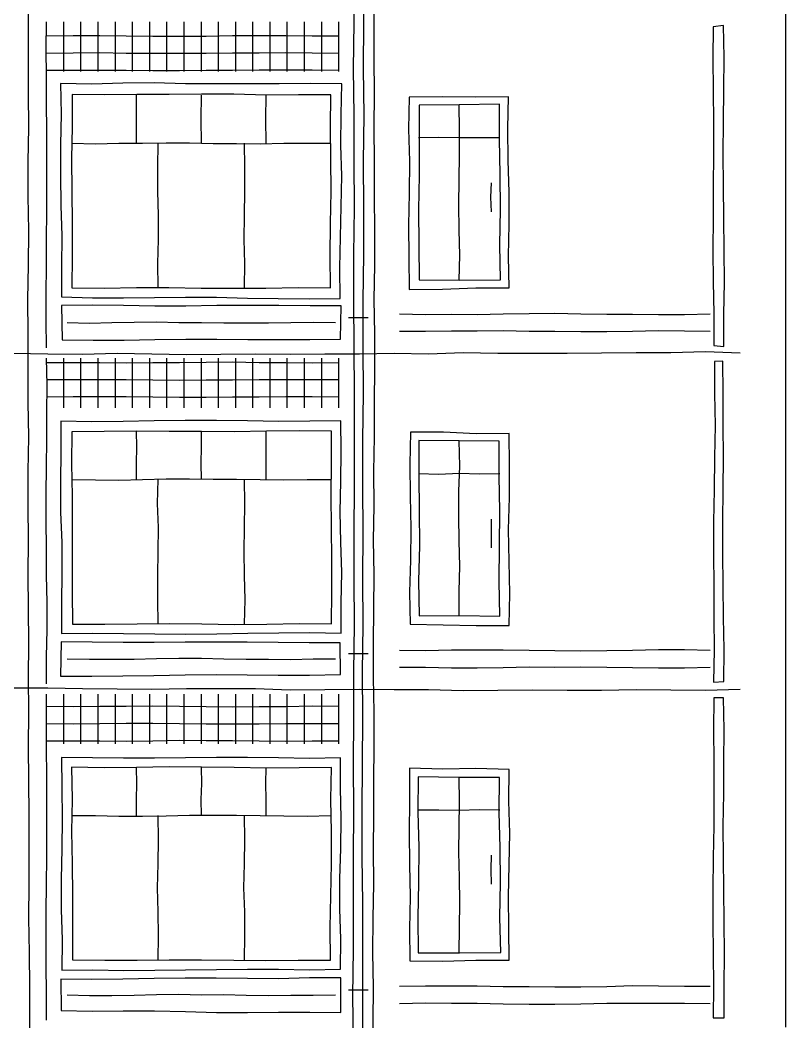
# Model space of a CAD drawing. Header units: millimetres. Extents: x 0 to 345, y 0 to 655.
# Drawn here: x 278.2 to 345, y 79 to 166.4 of the extents above; entities that cross this region are included whole.
import ezdxf

# ---------------------------------------------------------------- set-up
doc = ezdxf.new("R2010")
doc.units = ezdxf.units.MM
for name, color, linetype, true_color in [('01_KARKAS', 1, 'Continuous', 0xd62728), ('03_BALKONY', 3, 'Continuous', 0x2ca02c), ('04_KLADKA', 32, 'Continuous', 0x8c5a2b), ('06_VODOSTOK', 4, 'Continuous', 0x0f9aa0)]:
    doc.layers.add(name, color=color, linetype=linetype, true_color=true_color)

msp = doc.modelspace()

# ---------------------------------------------------------------- linework, layer by layer
at = {"layer": '01_KARKAS'}
for points in [[(278.975, 76), (279.041, 79), (279.041, 82), (279.022, 85), (278.947, 88), (278.986, 91), (278.973, 94), (278.985, 97), (278.947, 100), (278.913, 103), (278.943, 106), (278.931, 109), (278.951, 112), (278.917, 115), (278.894, 118), (278.927, 121), (278.882, 124), (278.881, 127), (278.946, 130), (278.907, 133), (278.907, 136), (278.884, 139), (278.87, 142), (278.932, 145), (278.962, 148), (278.907, 151), (278.904, 154), (278.95, 157), (278.93, 160), (278.911, 163), (278.922, 166), (278.924, 169)], [(308.97, 76), (309.001, 79), (309.013, 82), (308.968, 85), (308.989, 88), (309.043, 91), (309.016, 94), (309.042, 97), (309.061, 100), (309.086, 103), (309.089, 106), (309.014, 109), (309.018, 112), (309.042, 115), (309.089, 118), (309.033, 121), (309.09, 124), (309.048, 127), (309.099, 130), (309.099, 133), (309.131, 136), (309.139, 139), (309.078, 142), (309.123, 145), (309.131, 148), (309.11, 151), (309.116, 154), (309.064, 157), (309.092, 160), (309.073, 163), (309.085, 166), (309.046, 169)], [(345, 78.491), (345, 81.509), (345, 84.528), (345, 87.547), (345, 90.566), (345, 93.585), (345, 96.604), (345, 99.623), (345, 102.642), (345, 105.66), (345, 108.679), (345, 111.698), (345, 114.717), (345, 117.736), (345, 120.755), (345, 123.774), (345, 126.792), (345, 129.811), (345, 132.83), (345, 135.849), (345, 138.868), (345, 141.887), (345, 144.906), (345, 147.925), (345, 150.943), (345, 153.962), (345, 156.981), (345, 160), (345, 163.019), (345, 166.038), (345, 169.057)], [(277.596, 137.312), (280.615, 137.257), (283.635, 137.214), (286.654, 137.298), (289.673, 137.25), (292.692, 137.206), (295.712, 137.234), (298.731, 137.248), (301.75, 137.236), (304.769, 137.246), (307.788, 137.252), (310.808, 137.309), (313.827, 137.266), (316.846, 137.359), (319.865, 137.322), (322.885, 137.31), (325.904, 137.323), (328.923, 137.33), (331.942, 137.377), (334.962, 137.381), (337.981, 137.445), (341, 137.333)], [(277.596, 108.113), (280.615, 108.122), (283.635, 108.052), (286.654, 108.02), (289.673, 108.007), (292.692, 108.056), (295.712, 108.051), (298.731, 108.05), (301.75, 107.947), (304.769, 107.961), (307.788, 108.003), (310.808, 107.964), (313.827, 107.964), (316.846, 107.89), (319.865, 107.908), (322.885, 107.941), (325.904, 107.904), (328.923, 107.911), (331.942, 107.954), (334.962, 107.944), (337.981, 107.894), (341, 108)]]:
    msp.add_lwpolyline(points, dxfattribs=at)
at = {"layer": '03_BALKONY'}
for points in [[(338.638, 165.798), (338.619, 163.016), (338.659, 160.234), (338.683, 157.452), (338.688, 154.67), (338.66, 151.888), (338.655, 149.106), (338.626, 146.324), (338.652, 143.542), (338.707, 140.76), (338.697, 137.978)], [(339.565, 165.911), (338.638, 165.798)], [(339.58, 137.891), (339.574, 140.693), (339.627, 143.495), (339.601, 146.297), (339.584, 149.099), (339.547, 151.901), (339.522, 154.703), (339.561, 157.505), (339.591, 160.307), (339.596, 163.109), (339.565, 165.911)], [(306.26, 160.82), (303.532, 160.838), (300.804, 160.814), (298.075, 160.799), (295.347, 160.807), (292.619, 160.816), (289.891, 160.886), (287.163, 160.866), (284.435, 160.796), (281.706, 160.827)], [(281.706, 160.827), (281.778, 158.169), (281.705, 155.511), (281.726, 152.853), (281.738, 150.195), (281.837, 147.537), (281.801, 144.879), (281.804, 142.221)], [(306.12, 142.092), (306.081, 144.768), (306.133, 147.443), (306.207, 150.118), (306.255, 152.793), (306.175, 155.469), (306.198, 158.145), (306.26, 160.82)], [(282.719, 159.891), (282.734, 157.075), (282.675, 154.26), (282.71, 151.444), (282.73, 148.629), (282.722, 145.813), (282.694, 142.998)], [(305.294, 159.853), (302.472, 159.841), (299.65, 159.833), (296.828, 159.906), (294.006, 159.912), (291.185, 159.872), (288.363, 159.869), (285.541, 159.865), (282.719, 159.891)], [(288.35, 155.633), (288.334, 157.733), (288.35, 159.833)], [(294, 155.633), (293.971, 157.733), (294, 159.833)], [(299.65, 155.633), (299.63, 157.733), (299.65, 159.833)], [(305.269, 143.003), (305.226, 145.811), (305.258, 148.62), (305.327, 151.428), (305.301, 154.237), (305.256, 157.045), (305.294, 159.853)], [(312.116, 159.652), (312.078, 156.856), (312.152, 154.06), (312.13, 151.264), (312.073, 148.468), (312.098, 145.671), (312.124, 142.875)], [(320.797, 159.689), (317.903, 159.641), (315.009, 159.68), (312.116, 159.652)], [(320.856, 143.001), (320.808, 145.783), (320.851, 148.564), (320.859, 151.345), (320.777, 154.126), (320.751, 156.907), (320.797, 159.689)], [(312.996, 158.955), (313.01, 155.905), (313.006, 152.854), (312.948, 149.804), (312.972, 146.754), (312.989, 143.703)], [(320.01, 159.048), (316.503, 158.989), (312.996, 158.955)], [(316.5, 143.683), (316.543, 145.869), (316.481, 148.055), (316.454, 150.24), (316.491, 152.426), (316.518, 154.612), (316.522, 156.798), (316.5, 158.983)], [(320.088, 143.7), (320.028, 146.769), (320.085, 149.839), (320.058, 152.909), (320.002, 155.978), (320.01, 159.048)], [(282.7, 155.633), (284.755, 155.586), (286.809, 155.635), (288.864, 155.649), (290.918, 155.676), (292.973, 155.666), (295.027, 155.615), (297.082, 155.619), (299.136, 155.577), (301.191, 155.629), (303.245, 155.647), (305.3, 155.633)], [(290.233, 143.033), (290.191, 145.133), (290.267, 147.233), (290.263, 149.333), (290.199, 151.433), (290.199, 153.533), (290.233, 155.633)], [(297.767, 143.033), (297.801, 145.133), (297.74, 147.233), (297.767, 149.333), (297.789, 151.433), (297.795, 153.533), (297.767, 155.633)], [(312.95, 156.133), (314.725, 156.151), (316.5, 156.118), (318.275, 156.139), (320.05, 156.133)], [(319.3, 149.653), (319.268, 150.913), (319.3, 152.173)], [(312.989, 143.703), (316.538, 143.688), (320.088, 143.7)], [(282.694, 142.998), (285.516, 142.987), (288.338, 143.027), (291.16, 143.031), (293.981, 142.993), (296.803, 142.987), (299.625, 142.976), (302.447, 143.033), (305.269, 143.003)], [(312.124, 142.875), (315.035, 142.907), (317.945, 143.008), (320.856, 143.001)], [(281.804, 142.221), (284.505, 142.139), (287.207, 142.126), (289.909, 142.155), (292.611, 142.184), (295.313, 142.203), (298.014, 142.123), (300.716, 142.086), (303.418, 142.054), (306.12, 142.092)], [(306.195, 141.439), (303.485, 141.455), (300.774, 141.477), (298.063, 141.47), (295.352, 141.474), (292.641, 141.412), (289.931, 141.399), (287.22, 141.463), (284.509, 141.487), (281.799, 141.466)], [(281.799, 141.466), (281.857, 138.465)], [(306.152, 138.543), (306.195, 141.439)], [(311.3, 140.733), (313.558, 140.689), (315.817, 140.709), (318.075, 140.685), (320.333, 140.738), (322.592, 140.768), (324.85, 140.801), (327.108, 140.743), (329.367, 140.729), (331.625, 140.711), (333.883, 140.691), (336.142, 140.687), (338.4, 140.733)], [(282.3, 139.983), (284.25, 139.934), (286.2, 139.985), (288.15, 140.01), (290.1, 140.036), (292.05, 139.998), (294, 139.974), (295.95, 139.956), (297.9, 139.945), (299.85, 139.948), (301.8, 139.995), (303.75, 140.016), (305.7, 139.983)], [(311.3, 139.233), (313.558, 139.217), (315.817, 139.252), (318.075, 139.257), (320.333, 139.288), (322.592, 139.241), (324.85, 139.227), (327.108, 139.209), (329.367, 139.209), (331.625, 139.241), (333.883, 139.282), (336.142, 139.273), (338.4, 139.233)], [(281.857, 138.465), (284.557, 138.446), (287.256, 138.444), (289.955, 138.499), (292.655, 138.545), (295.354, 138.54), (298.054, 138.506), (300.753, 138.492), (303.452, 138.502), (306.152, 138.543)], [(338.697, 137.978), (339.58, 137.891)], [(338.778, 136.591), (338.78, 133.794), (338.817, 130.996), (338.762, 128.199), (338.731, 125.401), (338.691, 122.604), (338.687, 119.807), (338.702, 117.009), (338.72, 114.212), (338.733, 111.414), (338.693, 108.617)], [(339.488, 136.611), (338.778, 136.591)], [(339.575, 108.655), (339.603, 111.45), (339.554, 114.246), (339.522, 117.041), (339.482, 119.837), (339.498, 122.633), (339.534, 125.429), (339.556, 128.224), (339.531, 131.02), (339.514, 133.816), (339.488, 136.611)], [(281.737, 131.387), (281.751, 128.738), (281.728, 126.089), (281.728, 123.44), (281.82, 120.791), (281.824, 118.142), (281.812, 115.492), (281.804, 112.843)], [(306.183, 131.411), (303.467, 131.372), (300.751, 131.355), (298.035, 131.408), (295.318, 131.446), (292.602, 131.423), (289.886, 131.413), (287.17, 131.356), (284.453, 131.322), (281.737, 131.387)], [(306.188, 112.87), (306.207, 115.519), (306.253, 118.167), (306.175, 120.816), (306.124, 123.465), (306.166, 126.114), (306.21, 128.762), (306.183, 131.411)], [(282.695, 130.458), (282.677, 127.661), (282.725, 124.864), (282.746, 122.067), (282.727, 119.27), (282.729, 116.473), (282.754, 113.676)], [(305.353, 130.509), (302.521, 130.522), (299.689, 130.508), (296.856, 130.452), (294.024, 130.472), (291.192, 130.471), (288.36, 130.506), (285.527, 130.479), (282.695, 130.458)], [(288.35, 126.3), (288.34, 127.7), (288.363, 129.1), (288.35, 130.5)], [(294, 126.3), (293.998, 127.7), (294.001, 129.1), (294, 130.5)], [(299.65, 126.3), (299.661, 127.7), (299.644, 129.1), (299.65, 130.5)], [(305.359, 113.69), (305.372, 116.493), (305.381, 119.297), (305.343, 122.1), (305.321, 124.903), (305.351, 127.706), (305.353, 130.509)], [(312.248, 130.41), (312.183, 127.619), (312.221, 124.827), (312.273, 122.036), (312.26, 119.244), (312.162, 116.453), (312.229, 113.661)], [(320.84, 130.302), (317.975, 130.285), (315.113, 130.433), (312.248, 130.41)], [(320.858, 113.557), (320.921, 116.348), (320.851, 119.139), (320.8, 121.93), (320.87, 124.72), (320.891, 127.511), (320.84, 130.302)], [(312.975, 129.703), (312.964, 126.639), (313.013, 123.575), (313.03, 120.511), (312.959, 117.447), (313.003, 114.383)], [(319.984, 129.62), (316.48, 129.669), (312.975, 129.703)], [(316.5, 114.35), (316.483, 116.536), (316.555, 118.721), (316.505, 120.907), (316.474, 123.093), (316.471, 125.279), (316.539, 127.464), (316.5, 129.65)], [(320.035, 114.363), (319.986, 117.414), (320.005, 120.466), (320.037, 123.517), (319.974, 126.568), (319.984, 129.62)], [(312.95, 126.8), (314.725, 126.764), (316.5, 126.85), (318.275, 126.786), (320.05, 126.8)], [(282.7, 126.3), (284.755, 126.252), (286.809, 126.241), (288.864, 126.278), (290.918, 126.336), (292.973, 126.348), (295.027, 126.318), (297.082, 126.319), (299.136, 126.275), (301.191, 126.274), (303.245, 126.277), (305.3, 126.3)], [(290.233, 113.7), (290.194, 115.8), (290.198, 117.9), (290.246, 120), (290.263, 122.1), (290.19, 124.2), (290.233, 126.3)], [(297.767, 113.7), (297.82, 115.8), (297.758, 117.9), (297.748, 120), (297.756, 122.1), (297.787, 124.2), (297.767, 126.3)], [(319.3, 120.32), (319.316, 121.58), (319.3, 122.84)], [(282.754, 113.676), (285.58, 113.671), (288.405, 113.691), (291.231, 113.725), (294.057, 113.681), (296.882, 113.639), (299.708, 113.675), (302.533, 113.718), (305.359, 113.69)], [(312.229, 113.661), (315.105, 113.611), (317.981, 113.561), (320.858, 113.557)], [(313.003, 114.383), (316.519, 114.418), (320.035, 114.363)], [(281.804, 112.843), (284.514, 112.873), (287.223, 112.866), (289.932, 112.821), (292.642, 112.786), (295.351, 112.825), (298.06, 112.872), (300.77, 112.901), (303.479, 112.929), (306.188, 112.87)], [(281.764, 112.121), (281.728, 109.135)], [(306.118, 112.051), (303.412, 112.028), (300.706, 112.072), (298, 112.102), (295.294, 112.105), (292.588, 112.11), (289.882, 112.063), (287.176, 112.064), (284.47, 112.092), (281.764, 112.121)], [(306.136, 109.278), (306.118, 112.051)], [(311.3, 111.4), (313.558, 111.376), (315.817, 111.417), (318.075, 111.436), (320.333, 111.437), (322.592, 111.393), (324.85, 111.372), (327.108, 111.333), (329.367, 111.373), (331.625, 111.389), (333.883, 111.444), (336.142, 111.454), (338.4, 111.4)], [(282.3, 110.65), (284.25, 110.606), (286.2, 110.62), (288.15, 110.627), (290.1, 110.682), (292.05, 110.7), (294, 110.692), (295.95, 110.653), (297.9, 110.627), (299.85, 110.608), (301.8, 110.597), (303.75, 110.652), (305.7, 110.65)], [(281.728, 109.135), (284.44, 109.123), (287.152, 109.152), (289.864, 109.187), (292.576, 109.248), (295.288, 109.268), (298, 109.243), (300.712, 109.222), (303.424, 109.228), (306.136, 109.278)], [(311.3, 109.9), (313.558, 109.906), (315.817, 109.847), (318.075, 109.865), (320.333, 109.887), (322.592, 109.934), (324.85, 109.923), (327.108, 109.952), (329.367, 109.914), (331.625, 109.896), (333.883, 109.862), (336.142, 109.857), (338.4, 109.9)], [(338.693, 108.617), (339.575, 108.655)], [(338.702, 107.245), (338.668, 104.453), (338.712, 101.66), (338.703, 98.868), (338.711, 96.076), (338.653, 93.284), (338.623, 90.492), (338.623, 87.699), (338.638, 84.907), (338.683, 82.115), (338.638, 79.322)], [(339.551, 107.244), (338.702, 107.245)], [(339.597, 79.322), (339.601, 82.114), (339.64, 84.906), (339.616, 87.698), (339.577, 90.491), (339.539, 93.283), (339.526, 96.075), (339.584, 98.868), (339.579, 101.66), (339.61, 104.452), (339.551, 107.244)], [(281.803, 102.02), (281.83, 99.372), (281.867, 96.724), (281.84, 94.076), (281.758, 91.428), (281.778, 88.78), (281.848, 86.132), (281.832, 83.484)], [(306.148, 101.995), (303.443, 101.948), (300.738, 102.003), (298.033, 102.041), (295.328, 102.028), (292.623, 101.994), (289.918, 101.975), (287.213, 101.985), (284.508, 102.011), (281.803, 102.02)], [(306.134, 83.558), (306.181, 86.192), (306.088, 88.826), (306.096, 91.459), (306.171, 94.093), (306.197, 96.727), (306.154, 99.361), (306.148, 101.995)], [(282.677, 101.176), (282.718, 98.375), (282.66, 95.573), (282.722, 92.773), (282.763, 89.972), (282.753, 87.171), (282.767, 84.369)], [(305.36, 101.158), (302.525, 101.139), (299.689, 101.111), (296.854, 101.148), (294.018, 101.189), (291.183, 101.214), (288.347, 101.17), (285.512, 101.134), (282.677, 101.176)], [(288.35, 96.967), (288.333, 98.367), (288.36, 99.767), (288.35, 101.167)], [(294, 96.967), (293.975, 98.367), (294.038, 99.767), (294, 101.167)], [(299.65, 96.967), (299.668, 98.367), (299.63, 99.767), (299.65, 101.167)], [(305.258, 84.357), (305.228, 87.158), (305.29, 89.957), (305.346, 92.757), (305.346, 95.557), (305.292, 98.358), (305.36, 101.158)], [(312.161, 101.088), (312.162, 98.287), (312.127, 95.486), (312.173, 92.685), (312.215, 89.884), (312.149, 87.083), (312.192, 84.282)], [(320.84, 100.992), (317.948, 101.066), (315.053, 101.013), (312.161, 101.088)], [(320.844, 84.342), (320.826, 87.117), (320.809, 89.892), (320.851, 92.667), (320.898, 95.442), (320.824, 98.217), (320.84, 100.992)], [(312.928, 100.335), (312.888, 97.268), (312.964, 94.201), (312.932, 91.134), (312.886, 88.067), (312.92, 85)], [(319.999, 100.302), (316.464, 100.3), (312.928, 100.335)], [(316.5, 85.017), (316.516, 87.202), (316.544, 89.388), (316.512, 91.574), (316.468, 93.76), (316.482, 95.945), (316.525, 98.131), (316.5, 100.317)], [(320.118, 85.02), (320.046, 88.076), (320.099, 91.133), (320.071, 94.189), (319.975, 97.245), (319.999, 100.302)], [(312.95, 97.467), (314.725, 97.46), (316.5, 97.445), (318.275, 97.504), (320.05, 97.467)], [(282.7, 96.967), (284.755, 96.958), (286.809, 96.915), (288.864, 96.918), (290.918, 96.952), (292.973, 97.002), (295.027, 97.009), (297.082, 97.01), (299.136, 96.977), (301.191, 96.934), (303.245, 96.92), (305.3, 96.967)], [(290.233, 84.367), (290.275, 86.467), (290.243, 88.567), (290.183, 90.667), (290.221, 92.767), (290.277, 94.867), (290.233, 96.967)], [(297.767, 84.367), (297.79, 86.467), (297.785, 88.567), (297.715, 90.667), (297.777, 92.767), (297.795, 94.867), (297.767, 96.967)], [(319.3, 90.987), (319.287, 92.247), (319.3, 93.507)], [(312.92, 85), (316.519, 84.976), (320.118, 85.02)], [(282.767, 84.369), (285.578, 84.358), (288.39, 84.362), (291.201, 84.393), (294.013, 84.387), (296.824, 84.341), (299.635, 84.326), (302.447, 84.346), (305.258, 84.357)], [(312.192, 84.282), (315.076, 84.26), (317.96, 84.358), (320.844, 84.342)], [(281.832, 83.484), (284.532, 83.499), (287.233, 83.45), (289.933, 83.464), (292.633, 83.493), (295.333, 83.545), (298.033, 83.577), (300.734, 83.556), (303.434, 83.496), (306.134, 83.558)], [(306.156, 82.811), (303.443, 82.798), (300.73, 82.731), (298.016, 82.752), (295.303, 82.782), (292.59, 82.791), (289.877, 82.749), (287.164, 82.693), (284.451, 82.652), (281.737, 82.692)], [(281.737, 82.692), (281.77, 79.944)], [(306.162, 79.78), (306.156, 82.811)], [(282.3, 81.317), (284.25, 81.273), (286.2, 81.272), (288.15, 81.285), (290.1, 81.341), (292.05, 81.37), (294, 81.339), (295.95, 81.341), (297.9, 81.304), (299.85, 81.281), (301.8, 81.284), (303.75, 81.297), (305.7, 81.317)], [(311.3, 82.067), (313.558, 82.101), (315.817, 82.117), (318.075, 82.097), (320.333, 82.055), (322.592, 82.039), (324.85, 82.021), (327.108, 82.024), (329.367, 82.061), (331.625, 82.129), (333.883, 82.098), (336.142, 82.089), (338.4, 82.067)], [(311.3, 80.567), (313.558, 80.617), (315.817, 80.599), (318.075, 80.599), (320.333, 80.532), (322.592, 80.506), (324.85, 80.522), (327.108, 80.545), (329.367, 80.599), (331.625, 80.586), (333.883, 80.594), (336.142, 80.595), (338.4, 80.567)], [(281.77, 79.944), (284.48, 79.913), (287.19, 79.931), (289.901, 79.941), (292.61, 79.862), (295.32, 79.796), (298.031, 79.795), (300.741, 79.817), (303.451, 79.818), (306.162, 79.78)], [(338.638, 79.322), (339.597, 79.322)]]:
    msp.add_lwpolyline(points, dxfattribs=at)
at = {"layer": '04_KLADKA'}
for points in [[(280.5, 137.783), (280.475, 140.153), (280.466, 142.522), (280.483, 144.892), (280.502, 147.261), (280.531, 149.631), (280.523, 152), (280.509, 154.369), (280.511, 156.739), (280.486, 159.108), (280.486, 161.478), (280.475, 163.847), (280.5, 166.217)], [(282, 161.883), (282, 166.217)], [(283.5, 161.883), (283.5, 166.217)], [(285, 161.883), (285, 166.217)], [(286.5, 161.883), (286.5, 166.217)], [(288, 161.883), (288, 166.217)], [(289.5, 161.883), (289.5, 166.217)], [(291, 161.883), (291, 166.217)], [(292.5, 161.883), (292.5, 166.217)], [(294, 161.883), (294, 166.217)], [(295.5, 161.883), (295.5, 166.217)], [(297, 161.883), (297, 166.217)], [(298.5, 161.883), (298.5, 166.217)], [(300, 161.883), (300, 166.217)], [(301.5, 161.883), (301.5, 166.217)], [(303, 161.883), (303, 166.217)], [(304.5, 161.883), (304.5, 166.217)], [(306, 161.883), (306, 166.217)], [(280.5, 165), (282.818, 165.018), (285.136, 165.019), (287.455, 164.995), (289.773, 164.984), (292.091, 164.966), (294.409, 164.98), (296.727, 165.03), (299.045, 165.034), (301.364, 165.021), (303.682, 164.999), (306, 165)], [(280.5, 163.5), (282.818, 163.514), (285.136, 163.541), (287.455, 163.497), (289.773, 163.485), (292.091, 163.477), (294.409, 163.488), (296.727, 163.513), (299.045, 163.518), (301.364, 163.534), (303.682, 163.513), (306, 163.5)], [(280.5, 162), (282.818, 162.018), (285.136, 162.014), (287.455, 161.995), (289.773, 161.983), (292.091, 161.968), (294.409, 161.993), (296.727, 161.993), (299.045, 162.03), (301.364, 162.044), (303.682, 162.025), (306, 162)], [(280.5, 108.45), (280.503, 110.819), (280.54, 113.189), (280.538, 115.558), (280.507, 117.928), (280.48, 120.297), (280.476, 122.667), (280.464, 125.036), (280.496, 127.406), (280.518, 129.775), (280.516, 132.144), (280.54, 134.514), (280.5, 136.883)], [(280.5, 136.5), (282.818, 136.507), (285.136, 136.497), (287.455, 136.473), (289.773, 136.486), (292.091, 136.501), (294.409, 136.529), (296.727, 136.542), (299.045, 136.509), (301.364, 136.508), (303.682, 136.47), (306, 136.5)], [(282, 132.55), (282, 136.883)], [(283.5, 132.55), (283.5, 136.883)], [(285, 132.55), (285, 136.883)], [(286.5, 132.55), (286.5, 136.883)], [(288, 132.55), (288, 136.883)], [(289.5, 132.55), (289.5, 136.883)], [(291, 132.55), (291, 136.883)], [(292.5, 132.55), (292.5, 136.883)], [(294, 132.55), (294, 136.883)], [(295.5, 132.55), (295.5, 136.883)], [(297, 132.55), (297, 136.883)], [(298.5, 132.55), (298.5, 136.883)], [(300, 132.55), (300, 136.883)], [(301.5, 132.55), (301.5, 136.883)], [(303, 132.55), (303, 136.883)], [(304.5, 132.55), (304.5, 136.883)], [(306, 132.55), (306, 136.883)], [(280.5, 135), (282.818, 135.017), (285.136, 135.013), (287.455, 135.028), (289.773, 134.98), (292.091, 134.965), (294.409, 134.973), (296.727, 134.992), (299.045, 135.015), (301.364, 135.026), (303.682, 135.013), (306, 135)], [(280.5, 133.5), (282.818, 133.527), (285.136, 133.517), (287.455, 133.532), (289.773, 133.511), (292.091, 133.479), (294.409, 133.477), (296.727, 133.494), (299.045, 133.516), (301.364, 133.54), (303.682, 133.532), (306, 133.5)], [(280.5, 79.117), (280.5, 81.486), (280.476, 83.856), (280.461, 86.225), (280.473, 88.594), (280.494, 90.964), (280.534, 93.333), (280.523, 95.703), (280.532, 98.072), (280.512, 100.442), (280.482, 102.811), (280.48, 105.181), (280.5, 107.55)], [(282, 103.217), (282, 107.55)], [(283.5, 103.217), (283.5, 107.55)], [(285, 103.217), (285, 107.55)], [(286.5, 103.217), (286.5, 107.55)], [(288, 103.217), (288, 107.55)], [(289.5, 103.217), (289.5, 107.55)], [(291, 103.217), (291, 107.55)], [(292.5, 103.217), (292.5, 107.55)], [(294, 103.217), (294, 107.55)], [(295.5, 103.217), (295.5, 107.55)], [(297, 103.217), (297, 107.55)], [(298.5, 103.217), (298.5, 107.55)], [(300, 103.217), (300, 107.55)], [(301.5, 103.217), (301.5, 107.55)], [(303, 103.217), (303, 107.55)], [(304.5, 103.217), (304.5, 107.55)], [(306, 103.217), (306, 107.55)], [(280.5, 106.5), (282.818, 106.493), (285.136, 106.511), (287.455, 106.522), (289.773, 106.531), (292.091, 106.519), (294.409, 106.478), (296.727, 106.46), (299.045, 106.47), (301.364, 106.49), (303.682, 106.527), (306, 106.5)], [(280.5, 105), (282.818, 104.984), (285.136, 105), (287.455, 105.016), (289.773, 105.021), (292.091, 105.007), (294.409, 104.984), (296.727, 104.972), (299.045, 104.978), (301.364, 105.002), (303.682, 105.013), (306, 105)], [(280.5, 103.5), (282.818, 103.482), (285.136, 103.485), (287.455, 103.471), (289.773, 103.5), (292.091, 103.533), (294.409, 103.515), (296.727, 103.503), (299.045, 103.489), (301.364, 103.47), (303.682, 103.473), (306, 103.5)]]:
    msp.add_lwpolyline(points, dxfattribs=at)
at = {"layer": '06_VODOSTOK'}
for points in [[(307.268, 77.203), (307.23, 81.246), (307.266, 85.289), (307.262, 89.332), (307.272, 93.375), (307.306, 97.418), (307.286, 101.462), (307.302, 105.505), (307.301, 109.548), (307.347, 113.591), (307.342, 117.634), (307.333, 121.677), (307.358, 125.72), (307.363, 129.763), (307.348, 133.806), (307.336, 137.849), (307.312, 141.892), (307.301, 145.935), (307.349, 149.978), (307.344, 154.022), (307.322, 158.065), (307.279, 162.108), (307.325, 166.151), (307.301, 170.194)], [(308.08, 77.203), (308.079, 81.246), (308.098, 85.289), (308.079, 89.332), (308.043, 93.375), (308.038, 97.418), (308.06, 101.462), (308.085, 105.505), (308.054, 109.548), (308.11, 113.591), (308.084, 117.634), (308.114, 121.677), (308.081, 125.72), (308.09, 129.763), (308.148, 133.806), (308.124, 137.849), (308.118, 141.892), (308.169, 145.935), (308.187, 149.978), (308.145, 154.022), (308.195, 158.065), (308.145, 162.108), (308.166, 166.151), (308.164, 170.194)], [(306.85, 140.433), (308.55, 140.433)], [(306.85, 111.1), (308.55, 111.1)], [(306.85, 81.767), (308.55, 81.767)]]:
    msp.add_lwpolyline(points, dxfattribs=at)

doc.saveas('drawing.dxf')
